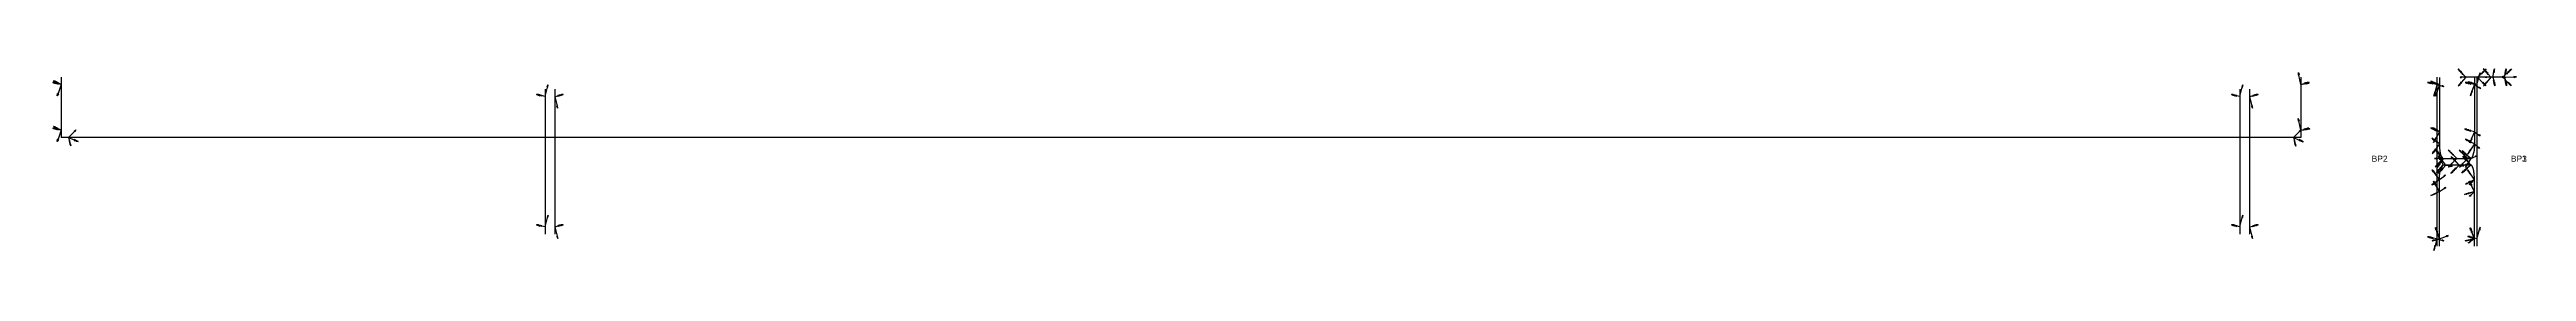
# Model space of a CAD drawing. Header units: millimetres. Extents: x -7889 to 13, y -75 to 78.
# Drawn here: x -2033 to 13, y -75 to 77 of the extents above; entities that cross this region are included whole.
import ezdxf

# ---------------------------------------------------------------- set-up
doc = ezdxf.new("R2010")
doc.units = ezdxf.units.MM
for name, color, linetype in [('AutoDetect_33_11', 1, 'Continuous'), ('AutoDetect_34_13', 1, 'Continuous'), ('AutoDetect_35_30', 1, 'Continuous'), ('AutoDetect_36_39', 1, 'Continuous'), ('AutoDetect_50_7', 1, 'Continuous'), ('AutoDetect_51_8', 1, 'Continuous'), ('AutoDetect_52_24', 1, 'Continuous'), ('AutoDetect_5_5', 1, 'Continuous'), ('AutoDetect_68_1', 1, 'Continuous'), ('AutoDetect_69_2', 1, 'Continuous'), ('AutoDetect_6_10', 1, 'Continuous'), ('AutoDetect_7_3', 1, 'Continuous'), ('AutoDetect_7_4', 1, 'Continuous'), ('AutoDetect_7_9', 1, 'Continuous'), ('AutoDetect_8_0', 1, 'Continuous'), ('AutoDetect_8_12', 1, 'Continuous'), ('AutoDetect_8_6', 1, 'Continuous'), ('Platte_ID_GUID_7F974D67_DAB2_4c41_98B3_3F86D18BA102', 1, 'Continuous')]:
    doc.layers.add(name, color=color, linetype=linetype)
doc.styles.get("Standard").update_dxf_attribs({"font": 'arial.ttf'})

# ---------------------------------------------------------------- blocks, each defined once
blk = doc.blocks.new('Kontrollpunkt')
at = {"color": 0}
for q in [(0, 6), (8, 0), (0, 0, 4)]:
    blk.add_line((0, 0), q, dxfattribs=at)
for points in [[(0.25, 8, -0.25), (-0.25, 8, -0.25), (-0.25, 8, 0.25), (0, 10, 0), (-0.25, 8, -0.25), (0.25, 8, 0.25), (0, 10, 0), (0.25, 8, -0.25), (0.25, 8, 0.25), (-0.25, 8, 0.25)], [(0.25, 6, -0.25), (-0.25, 6, -0.25), (-0.25, 6, 0.25), (0, 8, 0), (-0.25, 6, -0.25), (0.25, 6, 0.25), (0, 8, 0), (0.25, 6, -0.25), (0.25, 6, 0.25), (-0.25, 6, 0.25)], [(0.25, 0.25, 4), (-0.25, 0.25, 4), (-0.25, -0.25, 4), (0, 0, 6), (-0.25, 0.25, 4), (0.25, -0.25, 4), (0, 0, 6), (0.25, 0.25, 4), (0.25, -0.25, 4), (-0.25, -0.25, 4)], [(0.25, 0.25, 6), (-0.25, 0.25, 6), (-0.25, -0.25, 6), (0, 0, 8), (-0.25, 0.25, 6), (0.25, -0.25, 6), (0, 0, 8), (0.25, 0.25, 6), (0.25, -0.25, 6), (-0.25, -0.25, 6)], [(0.25, 0.25, 8), (-0.25, 0.25, 8), (-0.25, -0.25, 8), (0, 0, 10), (-0.25, 0.25, 8), (0.25, -0.25, 8), (0, 0, 10), (0.25, 0.25, 8), (0.25, -0.25, 8), (-0.25, -0.25, 8)], [(8, 0.25, -0.25), (8, 0.25, 0.25), (8, -0.25, 0.25), (10, 0, 0), (8, 0.25, 0.25), (8, -0.25, -0.25), (10, 0, 0), (8, 0.25, -0.25), (8, -0.25, -0.25), (8, -0.25, 0.25)]]:
    blk.add_polyline3d(points, dxfattribs=at)

msp = doc.modelspace()

# ---------------------------------------------------------------- linework, layer by layer
at = {"layer": 'AutoDetect_33_11', "color": 1}
msp.add_line((-223.8, 60, -317), (-223.8, -60, -317), dxfattribs=at)
at = {"layer": 'AutoDetect_34_13', "color": 1}
msp.add_line((-215.8, 60, -317), (-215.8, -60, -317), dxfattribs=at)
at = {"layer": 'AutoDetect_35_30', "color": 1}
msp.add_line((-1623.8, 60, -317), (-1623.8, -60, -317), dxfattribs=at)
at = {"layer": 'AutoDetect_36_39', "color": 1}
msp.add_line((-1615.8, 60, -317), (-1615.8, -60, -317), dxfattribs=at)
at = {"layer": 'AutoDetect_50_7', "color": 1}
msp.add_line((-173.4, 20, -450), (-2023.4, 20, -450), dxfattribs=at)
at = {"layer": 'AutoDetect_51_8', "color": 1}
msp.add_line((-173.4, 70, -450), (-173.4, 20, -450), dxfattribs=at)
at = {"layer": 'AutoDetect_52_24', "color": 1}
msp.add_line((-2023.4, 70, -450), (-2023.4, 20, -450), dxfattribs=at)
at = {"layer": 'AutoDetect_5_5', "color": 1}
msp.add_line((-61.2, 70, -450), (-61.2, -70, -450), dxfattribs=at)
at = {"layer": 'AutoDetect_68_1', "color": 1}
msp.add_line((-14.9, 70, -285.2), (-38.7, 70, -380.7), dxfattribs=at)
at = {"layer": 'AutoDetect_69_2', "color": 1}
msp.add_line((-5.2, 70, -287.6), (-29, 70, -383.1), dxfattribs=at)
at = {"layer": 'AutoDetect_6_10', "color": 1}
msp.add_line((-28, 70, -317), (-28, -70, -317), dxfattribs=at)
at = {"layer": 'AutoDetect_7_3', "color": 1}
msp.add_line((-33.1, -2.8, -337.5), (-56, -2.8, -429.5), dxfattribs=at)
for points, weights in [([(-56, -2.8, -429.5), (-57, -2.8, -433.4), (-57.8, -5.1, -436.6)], [1, 0.881012129857, 0.858701904205]), ([(-30.6, -7.9, -327.6), (-31.5, -2.8, -331.2), (-33.1, -2.8, -337.5)], [0.860561089676, 0.821518194786, 1])]:
    msp.add_rational_spline(points, weights, degree=2, dxfattribs=at)
at = {"layer": 'AutoDetect_7_4', "color": 1}
msp.add_line((-30.1, -69.9, -325.5), (-30.1, -14.8, -325.5), dxfattribs=at)
msp.add_rational_spline([(-30.1, -14.8, -325.5), (-30.1, -11, -325.5), (-30.6, -7.9, -327.6)], [1, 0.885588586401, 0.860561089676], degree=2, dxfattribs=at)
at = {"layer": 'AutoDetect_7_9', "color": 1}
msp.add_line((-59, -69.9, -441.5), (-59, -14.8, -441.5), dxfattribs=at)
msp.add_rational_spline([(-59, -14.8, -441.5), (-59, -8.7, -441.5), (-57.8, -5.1, -436.6)], [1, 0.82609465133, 0.858701904205], degree=2, dxfattribs=at)
at = {"layer": 'AutoDetect_8_0', "color": 1}
msp.add_line((-56, 2.7, -429.5), (-33.1, 2.7, -337.5), dxfattribs=at)
for points, weights in [([(-57.8, 5.1, -436.6), (-57, 2.7, -433.4), (-56, 2.7, -429.5)], [0.858701904205, 0.881012129857, 1]), ([(-33.1, 2.7, -337.5), (-31.5, 2.7, -331.2), (-30.6, 7.9, -327.6)], [1, 0.821518194786, 0.860561089676])]:
    msp.add_rational_spline(points, weights, degree=2, dxfattribs=at)
at = {"layer": 'AutoDetect_8_12', "color": 1}
msp.add_line((-59, 69.9, -441.5), (-59, 14.7, -441.5), dxfattribs=at)
msp.add_rational_spline([(-59, 14.7, -441.5), (-59, 8.7, -441.5), (-57.8, 5.1, -436.6)], [1, 0.82609465133, 0.858701904205], degree=2, dxfattribs=at)
at = {"layer": 'AutoDetect_8_6', "color": 1}
msp.add_line((-30.1, 69.9, -325.5), (-30.1, 14.7, -325.5), dxfattribs=at)
msp.add_rational_spline([(-30.1, 14.7, -325.5), (-30.1, 11, -325.5), (-30.6, 7.9, -327.6)], [1, 0.885588586401, 0.860561089676], degree=2, dxfattribs=at)

# ---------------------------------------------------------------- block references
at = {"layer": 'AutoDetect_33_11', "color": 1, "extrusion": (-0.696364, 0.173648, 0.696365), "rotation": 180}
for p in [(1.8, -387.8, -55.5), (106.5, -369.6, -74.3)]:
    msp.add_blockref('Kontrollpunkt', p, dxfattribs=at)
at = {"layer": 'AutoDetect_34_13', "color": 1, "extrusion": (0.696365, 0.173648, 0.696364), "rotation": 180}
for p in [(104.6, -90.8, -361.6), (-0.2, -72.6, -380.4)]:
    msp.add_blockref('Kontrollpunkt', p, dxfattribs=at)
at = {"layer": 'AutoDetect_35_30', "color": 1, "extrusion": (-0.696364, 0.173648, 0.696365), "rotation": 180}
for p in [(340.5, -1333.8, 919.4), (445.3, -1315.6, 900.6)]:
    msp.add_blockref('Kontrollpunkt', p, dxfattribs=at)
at = {"layer": 'AutoDetect_36_39', "color": 1, "extrusion": (0.696365, 0.173648, 0.696364), "rotation": 180}
for p in [(443.3, 855.2, -1336.6), (338.6, 873.3, -1355.3)]:
    msp.add_blockref('Kontrollpunkt', p, dxfattribs=at)
at = {"layer": 'AutoDetect_50_7', "color": 1, "extrusion": (0.173648, -0.696364, -0.696364), "rotation": 317.692263554204}
for p in [(-1952.6, -676.4, -50.9), (-169.3, -366.7, 268.3)]:
    msp.add_blockref('Kontrollpunkt', p, dxfattribs=at)
at = {"layer": 'AutoDetect_51_8', "color": 1, "extrusion": (0.696364, 0.173648, -0.696364), "rotation": 2.893873148254538}
msp.add_blockref('Kontrollpunkt', (104.1, -429.4, 203.7), dxfattribs=at)
at = {"layer": 'AutoDetect_51_8', "color": 1, "extrusion": (0.653105, 0.173648, -0.737089), "rotation": 3.17808326502044}
msp.add_blockref('Kontrollpunkt', (69.7, -422.7, 222.9), dxfattribs=at)
at = {"layer": 'AutoDetect_52_24', "color": 1, "extrusion": (-0.696364, 0.173648, -0.696364), "rotation": 8.420015815377484}
for p in [(427.5, 1055, 1733.5), (464.3, 1048.6, 1726.9)]:
    msp.add_blockref('Kontrollpunkt', p, dxfattribs=at)
at = {"layer": 'AutoDetect_5_5', "color": 1, "extrusion": (-0.77604, 0.173648, -0.606307), "rotation": 271.9912685430419}
for p in [(-49.1, -313.2, 331.4), (75.8, -330.1, 309.2)]:
    msp.add_blockref('Kontrollpunkt', p, dxfattribs=at)
at = {"layer": 'AutoDetect_68_1', "color": 1, "extrusion": (-0.633671, 0.696363, 0.336957), "rotation": 290.3192761173611}
for p in [(-19.5, -378.9, -54), (-35, -295.2, -38.9)]:
    msp.add_blockref('Kontrollpunkt', p, dxfattribs=at)
at = {"layer": 'AutoDetect_69_2', "color": 1, "extrusion": (0.71769, 0.696363, 2.31581e-05), "rotation": 89.99871256722503}
for p in [(69.4, -377.3, 28.9), (54.9, -293.5, 44)]:
    msp.add_blockref('Kontrollpunkt', p, dxfattribs=at)
at = {"layer": 'AutoDetect_6_10', "color": 1, "extrusion": (-0.606307, 0.173648, 0.77604), "rotation": 180}
for p in [(-53.8, -234.5, -217.9), (69.2, -207.1, -240.1)]:
    msp.add_blockref('Kontrollpunkt', p, dxfattribs=at)
at = {"layer": 'AutoDetect_7_3', "color": 1, "extrusion": (-0.537033, -0.650895, 0.536592), "rotation": 49.37390321069244}
msp.add_blockref('Kontrollpunkt', (-41.5, -382.7, -198.6), dxfattribs=at)
at = {"layer": 'AutoDetect_7_3', "color": 1, "extrusion": (-0.633669, -0.696364, 0.336957), "rotation": 64.13605915597746}
msp.add_blockref('Kontrollpunkt', (-37.8, -408.1, -105.6), dxfattribs=at)
at = {"layer": 'AutoDetect_7_3', "color": 1, "extrusion": (-0.666179, -0.705143, 0.242855), "rotation": 71.43638491084073}
msp.add_blockref('Kontrollpunkt', (-29.2, -372.7, -60.9), dxfattribs=at)
at = {"layer": 'AutoDetect_7_3', "color": 1, "extrusion": (-0.719736, -0.62547, -0.301276), "rotation": 108.8000801364146}
msp.add_blockref('Kontrollpunkt', (-19.6, -313.7, 127.2), dxfattribs=at)
at = {"layer": 'AutoDetect_7_3', "color": 1, "extrusion": (-0.72664, -0.677535, -0.113757), "rotation": 97.85632823108156}
msp.add_blockref('Kontrollpunkt', (-20.6, -332.3, 64.3), dxfattribs=at)
at = {"layer": 'AutoDetect_7_4', "color": 1, "extrusion": (-0.725368, -0.390731, -0.566719), "rotation": 79.07755079826265}
msp.add_blockref('Kontrollpunkt', (-1.3, -249.2, 212.1), dxfattribs=at)
at = {"layer": 'AutoDetect_7_4', "color": 1, "extrusion": (-0.812593, -0.240087, -0.531085), "rotation": 73.61830306835832}
msp.add_blockref('Kontrollpunkt', (15.2, -256.7, 203.3), dxfattribs=at)
at = {"layer": 'AutoDetect_7_4', "color": 1, "extrusion": (-0.77604, -0.173648, -0.606307), "rotation": 76.33388209254504}
msp.add_blockref('Kontrollpunkt', (55.8, -232.6, 231.8), dxfattribs=at)
at = {"layer": 'AutoDetect_7_9', "color": 1, "extrusion": (-0.690463, -0.338537, 0.63926), "rotation": 94.23750223142905}
msp.add_blockref('Kontrollpunkt', (-3.8, -380.4, -233.1), dxfattribs=at)
at = {"layer": 'AutoDetect_7_9', "color": 1, "extrusion": (-0.628281, -0.466018, 0.622969), "rotation": 89.5461603443937}
msp.add_blockref('Kontrollpunkt', (-23.3, -380.4, -231.1), dxfattribs=at)
at = {"layer": 'AutoDetect_7_9', "color": 1, "extrusion": (-0.606307, -0.173648, 0.77604), "rotation": 93.25609143876665}
msp.add_blockref('Kontrollpunkt', (45.2, -336.1, -295.7), dxfattribs=at)
at = {"layer": 'AutoDetect_8_0', "color": 1, "extrusion": (-0.537033, 0.650895, 0.536592), "rotation": 303.0383696812992}
msp.add_blockref('Kontrollpunkt', (41.5, -382.7, -198.6), dxfattribs=at)
at = {"layer": 'AutoDetect_8_0', "color": 1, "extrusion": (-0.662406, 0.704416, 0.254982), "rotation": 285.1711227708007}
msp.add_blockref('Kontrollpunkt', (38.9, -425.6, -70.5), dxfattribs=at)
at = {"layer": 'AutoDetect_8_0', "color": 1, "extrusion": (-0.717689, 0.696364, -2.27361e-05), "rotation": 269.9987360245397}
msp.add_blockref('Kontrollpunkt', (29.1, -383.5, 33.9), dxfattribs=at)
at = {"layer": 'AutoDetect_8_0', "color": 1, "extrusion": (-0.721243, 0.69191, -0.032689), "rotation": 265.7389634941667}
msp.add_blockref('Kontrollpunkt', (22.6, -346.1, 38.9), dxfattribs=at)
at = {"layer": 'AutoDetect_8_0', "color": 1, "extrusion": (-0.718856, 0.622786, -0.308843), "rotation": 238.3312323255564}
msp.add_blockref('Kontrollpunkt', (19.6, -312.7, 129.7), dxfattribs=at)
at = {"layer": 'AutoDetect_8_12', "color": 1, "extrusion": (-0.606307, 0.173648, 0.77604), "rotation": 266.7439085612334}
msp.add_blockref('Kontrollpunkt', (-45.2, -336.1, -295.7), dxfattribs=at)
at = {"layer": 'AutoDetect_8_12', "color": 1, "extrusion": (-0.690464, 0.338536, 0.63926), "rotation": 265.7624708343215}
msp.add_blockref('Kontrollpunkt', (3.8, -380.4, -233.1), dxfattribs=at)
at = {"layer": 'AutoDetect_8_12', "color": 1, "extrusion": (-0.628281, 0.466018, 0.622969), "rotation": 270.4538285480482}
msp.add_blockref('Kontrollpunkt', (23.3, -380.4, -231.1), dxfattribs=at)
at = {"layer": 'AutoDetect_8_6', "color": 1, "extrusion": (-0.77604, 0.173648, -0.606307), "rotation": 282.1677749164854}
msp.add_blockref('Kontrollpunkt', (-55.8, -232.6, 231.8), dxfattribs=at)
at = {"layer": 'AutoDetect_8_6', "color": 1, "extrusion": (-0.794858, 0.241168, -0.556811), "rotation": 280.3047168793479}
msp.add_blockref('Kontrollpunkt', (-14.9, -250.3, 211.1), dxfattribs=at)
at = {"layer": 'AutoDetect_8_6', "color": 1, "extrusion": (-0.725368, 0.390731, -0.566719), "rotation": 277.4699123837657}
msp.add_blockref('Kontrollpunkt', (1.3, -249.2, 212.1), dxfattribs=at)
at = {"layer": 'Platte_ID_GUID_7F974D67_DAB2_4c41_98B3_3F86D18BA102', "color": 2, "extrusion": (0.171065, -0.707112, 0.686097), "rotation": 343.1687914847767}
for p in [(2, -158.4, -247.7), (11.4, -161.7, -247.7)]:
    msp.add_blockref('Kontrollpunkt', p, dxfattribs=at)

# ---------------------------------------------------------------- texts
at = {"layer": 'Platte_ID_GUID_7F974D67_DAB2_4c41_98B3_3F86D18BA102', "color": 5}
for s, p in [('BP2', (-115, 0)), ('BP3', (0, 0, -202.4)), ('BP1', (0, 0))]:
    msp.add_text(s, height=5, dxfattribs=at).set_placement(p)

doc.saveas('drawing.dxf')
